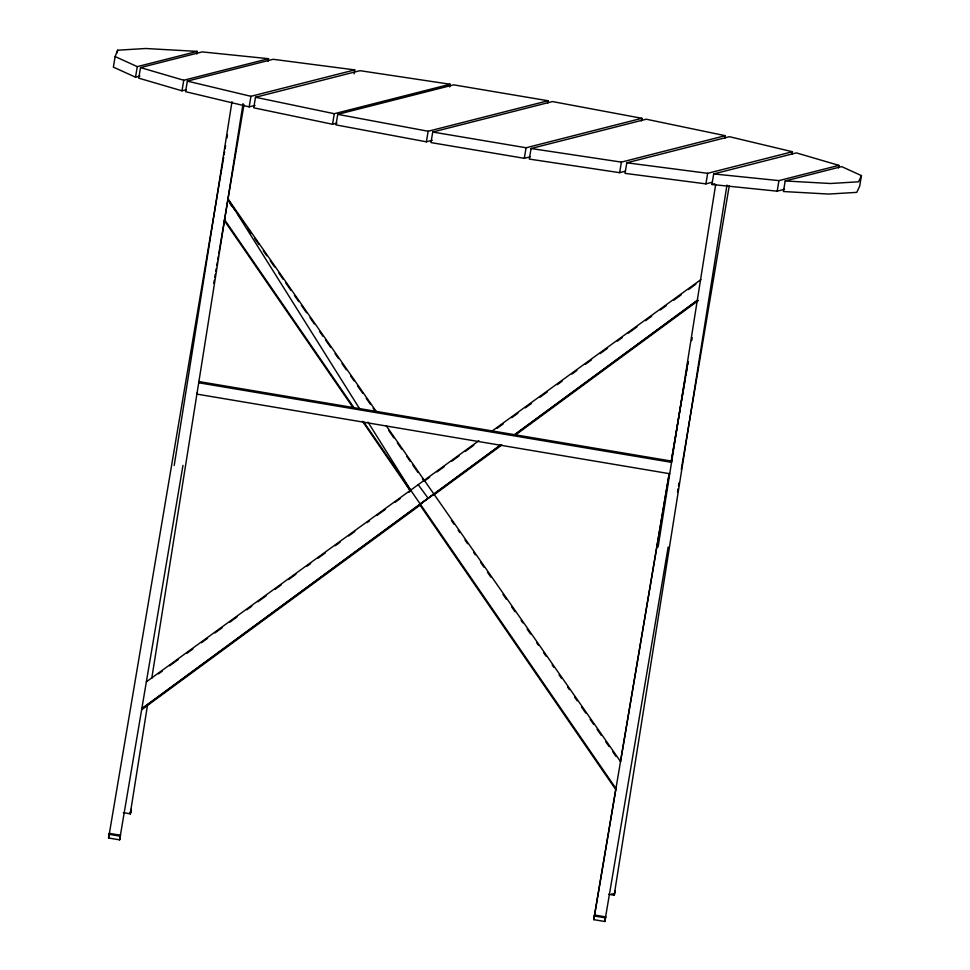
<?xml version="1.0" encoding="UTF-8"?>
<svg xmlns="http://www.w3.org/2000/svg" width="970" height="970" viewBox="0 0 970 970"><rect width="100%" height="100%" fill="white"/><g stroke="black" fill="none" stroke-linecap="round" stroke-linejoin="round"><path stroke-width="1.45" d="M433.942 494.13L420.228 504.048L420.071 505.176L141.668 709.749L141.814 708.706L501.041 444.648M227.877 200.002L228.023 199.008L376.712 412.104M362.465 421.307L410.492 491.099L410.637 490.105L367.994 422.132M174.2 465.515L231.988 101.741M147.476 705.311L130.247 813.806L130.611 812.86L131.217 809.21L130.247 813.806L123.323 812.642M151.756 678.37L243.058 103.596M658.109 546.959L715.654 184.676M608.614 894.304L614.155 895.237L726.966 185.052M182.978 465.37L119.625 839.85L108.555 837.995L108.919 836.031M119.831 838.88L120.45 835.231L109.367 833.375L109.161 834.333L120.244 836.188L120.438 835.267L119.625 839.85M141.668 709.749L141.826 708.779L500.823 444.89M668.172 547.031L604.819 921.5L593.749 919.645L594.113 917.693M605.183 919.548L605.025 920.542L605.644 916.88L594.562 915.025L594.355 915.995L605.425 917.85L605.644 916.88M196.801 54.041L197.237 51.398L145.767 48.5L117.637 50.21L115.139 56.575L113.369 67.136L135.521 77.2L139.91 76.084M117.188 52.841L117.637 50.21M135.521 77.2L137.291 66.639L197.237 51.398M268.084 61.328L268.532 58.697L202.209 51.907L140.529 67.597L138.758 78.158L181.984 90.816L186.373 89.701M181.984 90.816L183.754 80.255L268.532 58.697M354.123 73.853L354.777 69.901L273.14 59.291L187.343 81.116L185.573 91.677L249.181 106.87L255.025 105.378M108.555 837.995L109.367 833.375M130.247 813.806L130.865 810.12M249.181 106.87L250.951 96.309L354.777 69.901M449.68 86.888L450.116 84.245L359.991 70.677L255.498 97.267L253.74 107.816L332.54 124.257L336.942 123.141M332.54 124.257L334.31 113.708L450.116 84.245M547.601 103.39L548.038 100.759L453.705 84.851L337.742 114.351L335.972 124.9L426.376 141.814L432.232 140.323M426.376 141.814L428.146 131.253L548.038 100.759M641.437 120.947L641.885 118.304L552.439 101.571L432.729 132.029L430.971 142.59L524.309 158.316L530.166 156.825M524.309 158.316L526.067 147.767L641.885 118.304M724.796 138.334L725.245 135.691L646.25 119.213L531.075 148.519L529.305 159.08L619.636 172.672L625.492 171.181M619.636 172.672L621.406 162.111L725.245 135.691M791.993 154.388L792.441 151.744L729.428 136.697L626.79 162.802L625.019 173.363L705.893 183.876L711.737 182.384M705.893 183.876L707.663 173.315L792.441 151.744M784.487 189.308L777.188 191.175L711.919 184.494L713.69 173.933L796.37 152.896L838.892 165.361L838.456 168.004M593.749 919.645L594.562 915.025M604.819 921.5L605.425 917.85M614.155 895.237L615.125 890.654L614.155 895.237L614.386 893.988M777.188 191.175L778.946 180.614L838.892 165.361M785.191 180.966L783.433 191.526L828.647 194.061L856.789 192.363L859.687 186.167L861.445 175.606L841.633 166.61L785.191 180.966L830.417 183.5L858.559 181.802L861.445 175.606M108.761 837.025L223.67 157.382M224.106 154.776L224.616 151.793M225.113 148.81L225.622 145.827M226.956 137.97L227.465 134.988M213.788 283.24L214.297 280.221M214.758 277.444L215.304 274.255M215.764 271.479L216.274 268.496M216.771 265.513L217.328 262.3M217.777 259.548L218.335 256.322M218.796 253.582L243.967 104.699M594.549 915.062L669.203 473.578M685.341 378.13L671.216 461.647L687.148 367.497M685.851 375.147L688.118 361.713M593.955 918.687L615.926 788.707M620.473 761.826L669.215 473.542M687.657 364.514L688.154 361.519M691.695 340.615L692.192 337.621M677.509 491.851L678.018 488.844M678.515 485.873L679.024 482.866M681.304 469.419L729.282 185.634M197.14 392.923L196.91 394.111L669.736 473.724M514.464 434.79L697.406 300.312M514.258 435.021L697.418 300.385M433.505 495.233L501.89 444.963M515.325 435.093L698.485 300.457M146.385 681.801L478.853 440.707M491.584 431.395L700.898 279.615M158.498 673.871L162.184 671.204M169.544 665.869L178.128 659.636M186.713 653.416L192.848 648.966M201.433 642.734L207.568 638.284M214.928 632.949L222.3 627.614M229.66 622.279L237.019 616.932M246.829 609.815L251.739 606.262M257.875 601.812L266.459 595.58M275.043 589.36L281.179 584.91M288.539 579.575L295.898 574.24M306.944 566.225L310.63 563.558M317.99 558.223L325.35 552.888M335.159 545.77L340.07 542.206M348.654 535.973L354.79 531.536M367.06 522.636L369.509 520.854M376.869 515.519L385.466 509.286M395.275 502.169L400.186 498.616M408.77 492.384L411.219 490.602M424.714 480.817L429.625 477.264M436.985 471.929L444.345 466.582M451.705 461.247L459.065 455.912M465.2 451.462L473.796 445.23M497.101 428.328L503.236 423.89M511.82 417.658L517.956 413.208M525.316 407.873L531.451 403.423M540.035 397.191L547.407 391.856M557.216 384.738L562.127 381.186M571.936 374.068L576.847 370.504M585.431 364.283L591.567 359.834M600.151 353.601L607.511 348.266M617.332 341.149L622.243 337.584M628.366 333.146L636.963 326.914M645.547 320.682L651.682 316.232M660.267 310.012L666.402 305.562M673.762 300.227L681.122 294.892M688.482 289.545L695.842 284.21M711.919 184.494L714.829 183.754M713.69 173.933L778.946 180.614M626.79 162.802L707.663 173.315M531.075 148.519L621.406 162.111M432.729 132.029L526.067 147.767M611.755 893.843L614.519 894.304M337.742 114.351L428.146 131.253M255.498 97.267L334.31 113.708M187.343 81.116L250.951 96.309M140.529 67.597L183.754 80.255M115.139 56.575L137.291 66.639M418.179 484.636L428.134 498.253M386.218 425.733L620.509 761.523M229.599 202.475L234.788 209.92M238.244 214.867L243.434 222.3M247.762 228.496L251.218 233.455M254.673 238.414L258.99 244.61M263.319 250.806L266.774 255.753M270.23 260.712L274.558 266.908M278.875 273.103L283.204 279.299M285.798 283.01L290.976 290.442M294.443 295.401L298.76 301.597M301.355 305.32L306.544 312.752M310 317.699L314.316 323.895M319.506 331.328L322.962 336.287M325.556 340.009L330.746 347.442M335.074 353.638L338.53 358.585M341.986 363.544L346.302 369.74M350.631 375.936L354.086 380.895M357.542 385.842L362.731 393.274M366.187 398.233L370.516 404.429M373.111 408.152L375.693 411.862M388.667 430.45L393.856 437.882M397.312 442.841L401.628 449.025M406.818 456.47L410.274 461.417M412.868 465.139L418.058 472.572M422.374 478.768L424.108 481.241M451.426 520.55L453.948 524.164M458.155 530.19L459.828 532.603M464.994 539.987L467.576 543.697M473.615 552.354L475.349 554.828M480.526 562.248L483.981 567.207M487.425 572.154L490.881 577.101M502.969 594.416L506.425 599.363M511.602 606.784L515.046 611.73M521.096 620.4L522.818 622.873M527.134 629.057L530.59 634.004M536.628 642.661L538.362 645.135M543.539 652.555L546.122 656.266M552.172 664.923L553.894 667.396M559.072 674.829L561.666 678.539M567.705 687.196L569.426 689.67M574.616 697.09L577.198 700.801M581.515 706.985L585.832 713.168M590.148 719.352L593.604 724.299M597.047 729.258L601.364 735.442M605.68 741.626L609.136 746.573M612.591 751.52L616.047 756.467M354.026 407.837L224.531 219.632L224.373 220.626L353.031 407.594M363.459 421.55L615.95 788.501L615.792 789.628L420.071 505.176M228.023 199.008L359.955 409.316M229.478 202.572L231.903 206.416M401.641 476.997L410.492 491.099M198.947 381.574L198.717 382.774L671.555 462.35L671.773 461.15L198.947 381.574"/></g></svg>
